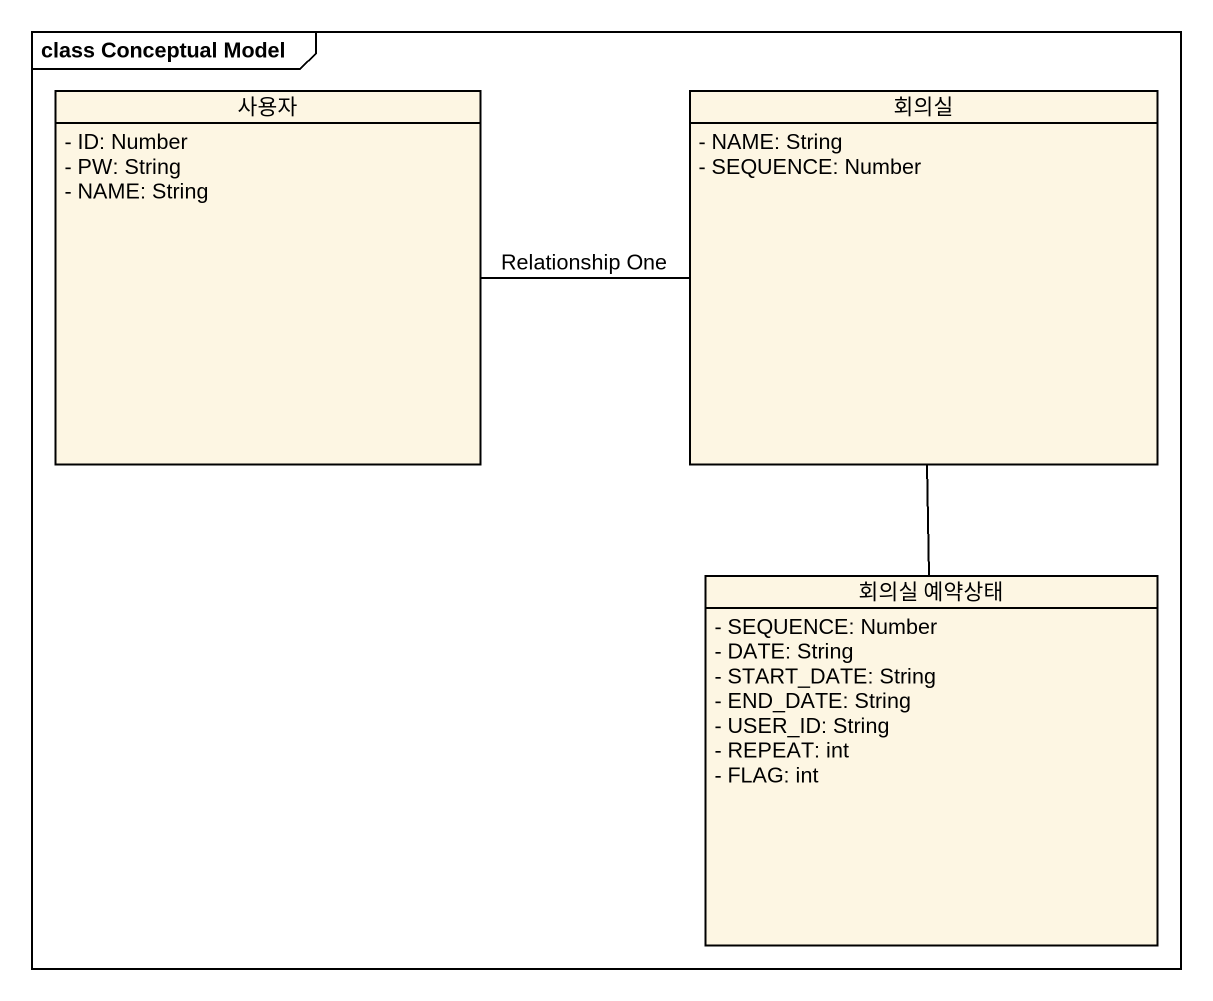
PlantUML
@startuml
mainframe class Conceptual Model
hide circle
hide empty members
skinparam classAttributeIconSize 0
class 사용자 {
  - ID: Number
  - PW: String
  - NAME: String
}
class 회의실 {
  - NAME: String
  - SEQUENCE: Number
}
class "회의실 예약상태" as 회의실_예약상태 {
  - SEQUENCE: Number
  - DATE: String
  - START_DATE: String
  - END_DATE: String
  - USER_ID: String
  - REPEAT: int
  - FLAG: int
}
사용자 -right- 회의실 : Relationship One
회의실 -- 회의실_예약상태
@enduml
